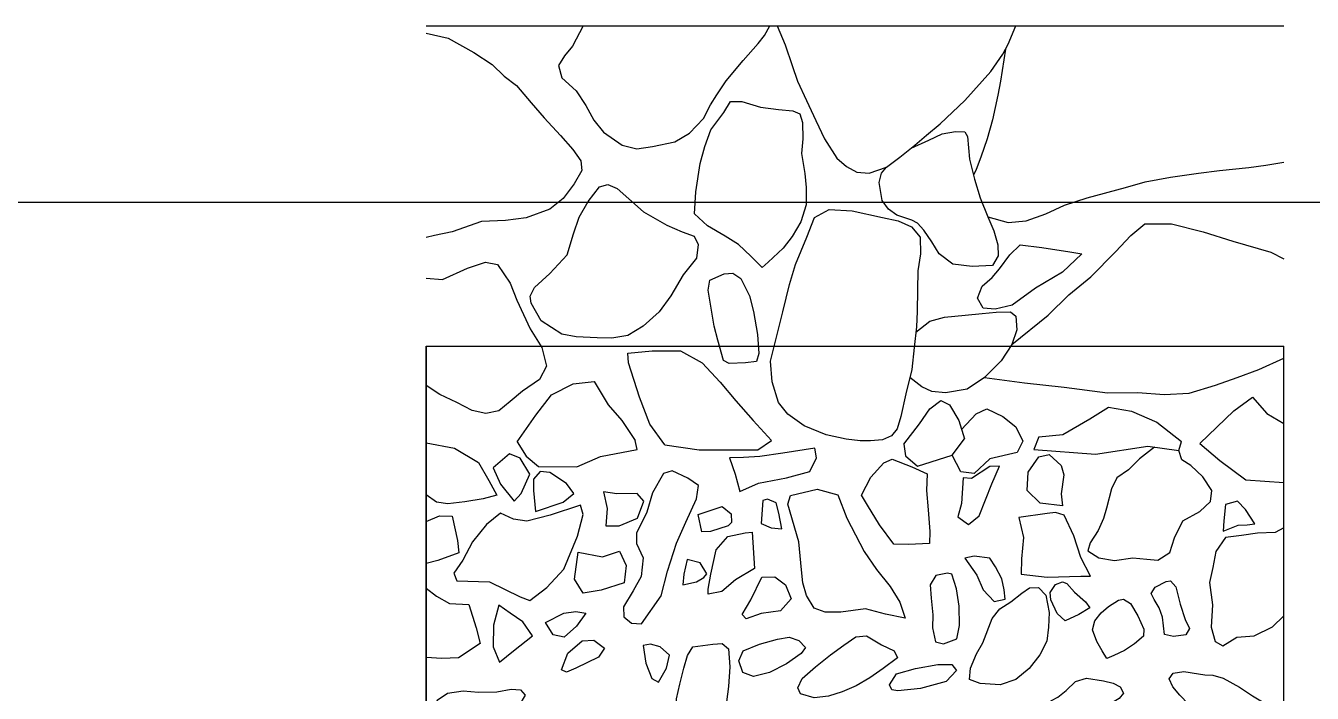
# Model space of a CAD drawing. Header units: millimetres. Extents: x 39 to 1913, y -1214 to 273.
# Drawn here: x 1004.9 to 1117.5, y 210.5 to 268.9 of the extents above; entities that cross this region are included whole.
import ezdxf

# ---------------------------------------------------------------- set-up
doc = ezdxf.new("R2010")
doc.units = ezdxf.units.MM
picture_1 = doc.add_image_def('image7.jpeg', size_in_pixel=(4032, 3024))

msp = doc.modelspace()

# ---------------------------------------------------------------- linework, layer by layer
at = {"color": 7, "true_color": 0xd6f5ff}
for points in [[(1039.97, 268.92), (1114.97, 268.92)], [(1039.97, 268.28), (1041.89, 267.82), (1044.14, 266.57), (1045.73, 265.53), (1046.78, 264.52), (1047.87, 263.7), (1049.15, 262.19), (1050.27, 260.87), (1051.71, 259.32), (1052.8, 258.08), (1053.5, 257.11), (1053.57, 256.26), (1052.91, 255.09), (1051.94, 253.81), (1050.78, 252.88), (1048.72, 252.11), (1046.9, 251.87), (1044.8, 251.8), (1042.24, 250.9), (1040.69, 250.56), (1039.97, 250.4)], [(1053.7, 268.92), (1052.76, 267.14), (1052.06, 266.28), (1051.55, 265.43), (1051.83, 264.37), (1053.08, 263.24), (1053.94, 261.95), (1054.64, 260.66), (1055.46, 259.61), (1057.1, 258.48), (1058.39, 258.16), (1059.76, 258.36), (1061.71, 258.75), (1063, 259.53), (1064.21, 260.82), (1064.83, 261.99), (1065.38, 262.89), (1066.2, 264.1), (1067.68, 265.89), (1069.01, 267.38), (1069.56, 268.08), (1070.03, 268.92)], [(1070.65, 268.92), (1071.36, 267.26), (1071.98, 265.43), (1072.45, 264.06), (1073.23, 262.38), (1074.05, 260.62), (1074.79, 259.02), (1075.89, 257.34), (1076.74, 256.6), (1077.64, 256.1), (1078.7, 256.02), (1080.22, 256.56), (1081.39, 257.42), (1082.72, 258.48), (1083.74, 259.34), (1084.91, 260.35), (1087.09, 262.38), (1089.36, 264.92), (1090.41, 266.44), (1090.88, 267.3), (1091.55, 268.92)], [(1090.65, 266.87), (1090.19, 264.08), (1089.96, 262.85), (1089.49, 260.7), (1089.04, 259.03), (1088.49, 257.43), (1088.06, 256.33), (1087.84, 255.86)], [(1069.36, 247.78), (1068.35, 248.76), (1067.29, 249.77), (1066.12, 250.51), (1064.56, 251.41), (1063.43, 252.46), (1063.54, 254.38), (1063.93, 256.88), (1064.33, 258.36), (1064.87, 259.8), (1066, 261.33), (1066.59, 262.3), (1067.57, 262.3), (1069.21, 261.8), (1070.77, 261.6), (1072.02, 261.48), (1072.64, 261.21), (1072.88, 260.47), (1072.92, 259.02), (1072.8, 257.73), (1073.07, 255.98), (1073.19, 254.77), (1073.19, 253.25), (1072.72, 251.76), (1071.98, 250.47), (1071.2, 249.46), (1069.87, 248.25), (1069.36, 247.78)], [(1082.39, 258.21), (1083.93, 258.91), (1085.1, 259.47), (1086.26, 259.67), (1087.08, 259.63), (1087.3, 259.24), (1087.49, 257.26), (1087.94, 255.49), (1088.41, 253.86), (1089.08, 252.2), (1089.61, 250.97), (1089.97, 249.74), (1090, 248.79), (1089.5, 247.96), (1087.72, 247.85), (1086.04, 248.07), (1084.84, 248.96), (1084.18, 250.01), (1083.49, 251.03), (1082.95, 251.64), (1082.43, 251.91), (1081.14, 252.36), (1080.39, 252.86), (1079.86, 253.64), (1079.59, 255.21), (1079.78, 256.01), (1080.22, 256.56)], [(1089.08, 252.2), (1090.86, 251.71), (1092.44, 251.84), (1094.16, 252.46), (1095.81, 253.21), (1097.79, 253.86), (1101.13, 254.78), (1102.86, 255.26), (1105.06, 255.66), (1107.53, 256.01), (1109.36, 256.26), (1111.91, 256.51), (1113.41, 256.71), (1114.97, 256.98)], [(1054.92, 241.63), (1053.08, 241.71), (1051.83, 241.95), (1050.03, 243.12), (1049.14, 244.64), (1049.06, 245.26), (1049.45, 246.01), (1050.78, 247.25), (1052.3, 248.89), (1052.85, 250.73), (1053.35, 252.17), (1054.13, 253.54), (1055.11, 254.83), (1055.85, 255.02), (1056.67, 254.67), (1057.69, 253.77), (1058.98, 252.64), (1061.01, 251.47), (1062.34, 250.89), (1063.39, 250.5), (1063.74, 249.79), (1063.62, 248.58), (1062.45, 247.14), (1061.36, 245.3), (1060.34, 243.9), (1058.94, 242.65), (1057.61, 241.83), (1056.2, 241.59), (1054.92, 241.63)], [(1076.71, 232.74), (1074.95, 233.13), (1073.03, 233.93), (1071.59, 234.95), (1070.77, 235.97), (1070.22, 237.76), (1070.09, 239.58), (1070.64, 241.79), (1071.16, 243.89), (1071.74, 246.27), (1072.26, 248.04), (1073.25, 250.43), (1073.93, 252.15), (1075.22, 252.84), (1077.21, 252.72), (1079.88, 252.15), (1081.25, 251.85), (1082.42, 251.33), (1083.16, 250.43), (1083.19, 248.96), (1082.96, 247.47), (1082.94, 245.83), (1082.91, 243.93), (1082.84, 242.57), (1082.66, 240.77), (1082.44, 238.86), (1081.92, 236.72), (1081.47, 234.75), (1081.17, 233.66), (1080.67, 233.04), (1079.88, 232.71), (1078.83, 232.61), (1077.93, 232.61), (1076.71, 232.74)], [(1091.2, 241.05), (1094.36, 243.61), (1096.17, 245.37), (1098.11, 246.95), (1100.27, 249.14), (1101.6, 250.57), (1102.83, 251.6), (1105.15, 251.6), (1107.94, 250.9), (1110.53, 250.07), (1113.85, 249.11), (1114.97, 248.54)], [(1090.1, 247.65), (1091.03, 248.89), (1091.92, 249.76), (1093.82, 249.53), (1096.26, 249.14), (1097.31, 248.96), (1095.62, 247.37), (1093.27, 245.96), (1091.23, 244.49), (1089.74, 244.13), (1088.69, 244.22), (1088.19, 245.1), (1088.6, 246.15), (1089.46, 246.9), (1090.1, 247.65)], [(1039.97, 246.83), (1041.4, 246.71), (1043.59, 247.72), (1045.15, 248.23), (1046.21, 248.04), (1047.3, 246.4), (1047.89, 244.91), (1048.47, 243.66), (1049.06, 242.41), (1050.07, 240.77), (1050.5, 239.13), (1049.88, 237.96), (1048.39, 236.95), (1047.3, 236.05), (1046.32, 235.23), (1045.19, 235), (1043.98, 235.27), (1042.65, 235.97), (1041.17, 236.67), (1039.97, 237.46)], [(1068.87, 239.56), (1067.9, 239.43), (1066.46, 239.36), (1065.96, 239.65), (1065.46, 241.42), (1065.14, 242.64), (1064.84, 244.56), (1064.62, 245.78), (1064.77, 246.67), (1066.04, 247.22), (1066.78, 247.29), (1067.48, 246.82), (1068.23, 245.28), (1068.6, 243.93), (1068.95, 241.92), (1069.05, 240.25), (1068.87, 239.56)], [(1082.8, 242.12), (1084.01, 243.09), (1085.3, 243.44), (1087.1, 243.61), (1088.59, 243.76), (1089.83, 243.86), (1091.08, 243.89), (1091.55, 243.51), (1091.63, 242.32), (1091.2, 241.05), (1090.26, 239.6), (1088.81, 238.14), (1087.27, 237.14), (1085.38, 236.82), (1084.18, 236.92), (1083.31, 237.34), (1082.27, 238.16)], [(1060.85, 232.25), (1059.54, 234.08), (1058.63, 236.42), (1057.65, 239.42), (1057.59, 240.27), (1059.74, 240.47), (1062.22, 240.47), (1064.11, 239.42), (1065.68, 237.73), (1067.05, 236.1), (1068.55, 234.4), (1070.18, 232.64)], [(1088.81, 238.14), (1092.29, 237.67), (1095.77, 237.3), (1099.56, 236.82), (1102.21, 236.84), (1104.52, 236.67), (1106.71, 236.79), (1109.02, 237.47), (1110.91, 238.15), (1112.8, 238.85), (1114.97, 239.83)], [(1047.93, 232.51), (1049.56, 234.86), (1050.93, 236.62), (1052.82, 237.6), (1054.65, 237.79), (1055.89, 235.77), (1057.07, 234.4), (1058.24, 232.64), (1058.24, 232.64)], [(1107.65, 232.37), (1110.6, 235.24), (1112.23, 236.43), (1113.5, 234.99), (1114.97, 234.13)], [(1081.73, 232.31), (1083.1, 234.09), (1084.02, 235.4), (1084.99, 236.14), (1085.73, 235.75), (1086.55, 234.4), (1087.04, 232.79)], [(1086.8, 233.6), (1088.06, 234.96), (1089.01, 235.4), (1090.39, 234.73), (1091.54, 233.84), (1092.15, 232.59)], [(1093.55, 232.97), (1095.65, 233.17), (1098, 234.53), (1099.64, 235.55), (1101.65, 235.19), (1103.88, 234.25), (1106.02, 232.56)], [(1093.55, 232.97), (1093.13, 231.85), (1098.5, 231.43), (1103.1, 232.13), (1105.79, 231.76), (1106.02, 232.56)], [(1039.97, 232.44), (1042.43, 231.98), (1044.54, 230.7), (1045.45, 229.13), (1046.15, 227.85), (1044.95, 227.52), (1043.34, 227.27), (1041.86, 227.11), (1040.86, 227.23), (1039.97, 227.89)], [(1047.93, 232.51), (1048.71, 231.28), (1049.79, 230.37), (1053.13, 230.33), (1055.2, 231.24), (1058.42, 231.86), (1058.24, 232.64)], [(1060.85, 232.25), (1063.83, 231.82), (1068.96, 231.82), (1070.18, 232.64)], [(1066.5, 231.13), (1066.99, 229.68), (1067.41, 228.17), (1069.02, 228.9), (1071.48, 229.36), (1073.51, 229.93), (1074.1, 231.13), (1073.95, 231.96), (1071.17, 231.52), (1069.15, 231.23), (1067.72, 231.15), (1066.5, 231.13)], [(1081.73, 232.31), (1081.9, 231.31), (1082.94, 230.4), (1085.96, 231.35), (1087.04, 232.79)], [(1092.15, 232.59), (1091.67, 231.6), (1089.27, 231.02), (1087.9, 229.74), (1086.74, 229.9), (1085.96, 231.35)], [(1103.66, 232.06), (1102.35, 231.02), (1101.4, 230.07), (1100.37, 229.36), (1099.91, 228.41), (1099.46, 226.72), (1099.21, 225.81), (1098.75, 224.77), (1098.05, 223.7), (1097.84, 223), (1098.79, 222.38), (1100.16, 222.13), (1101.77, 222.38), (1103.01, 222.25), (1103.97, 222.17), (1105, 222.83), (1105.41, 224.11), (1106.16, 225.6), (1107.65, 226.43), (1108.56, 227.3), (1108.68, 228.25), (1107.9, 229.45), (1106.86, 230.44), (1106.07, 230.94), (1105.79, 231.76)], [(1107.65, 232.37), (1109.38, 230.89), (1111.66, 229.2), (1114.97, 228.95)], [(1047.26, 231.47), (1045.81, 230.25), (1046.45, 228.82), (1047.67, 227.34), (1048.27, 228.01), (1049.02, 229.7), (1048.19, 231.08), (1047.26, 231.47)], [(1083.99, 223.63), (1082.15, 223.55), (1080.88, 223.58), (1079.63, 225.26), (1078.57, 226.98), (1078.05, 227.86), (1078.85, 229.42), (1080, 230.69), (1080.72, 231), (1082.44, 230.32), (1083.79, 229.73), (1083.73, 228.25), (1083.86, 226.56), (1084.02, 224.69), (1083.99, 223.63)], [(1095.61, 226.92), (1093.66, 227.16), (1092.52, 228.25), (1092.62, 229.88), (1093.56, 231.2), (1094.46, 231.41), (1095.5, 230.45), (1095.74, 229.62), (1095.5, 227.96), (1095.61, 226.92)], [(1049.34, 229.26), (1049.34, 228.25), (1049.52, 226.43), (1051.93, 227.24), (1052.87, 227.99), (1052.24, 228.87), (1050.79, 229.83), (1049.93, 229.93), (1049.34, 229.26)], [(1060.73, 229.75), (1059.77, 228.07), (1059.25, 226.38), (1058.37, 224.54), (1058.37, 223.63), (1058.94, 222.38), (1058.76, 220.75), (1058.08, 219.5), (1057.23, 218.1), (1057.25, 217.22), (1057.93, 216.65), (1058.81, 216.6), (1060.52, 219.04), (1061.07, 221.22), (1061.87, 223.65), (1062.68, 225.5), (1063.61, 227.52), (1063.79, 228.69), (1062.86, 229.34), (1061.48, 229.99), (1060.73, 229.75)], [(1086.94, 229.36), (1086.78, 227.13), (1086.47, 225.96), (1087.4, 225.29), (1088.34, 226.04), (1089.45, 228.84), (1090.1, 230.4), (1089.27, 230.37), (1087.66, 229.31), (1086.94, 229.36)], [(1055.46, 228.14), (1055.8, 226.69), (1055.67, 225.16), (1056.84, 225.16), (1058.45, 225.83), (1058.99, 227.34), (1058.42, 228.01), (1056.63, 227.96), (1055.46, 228.14)], [(1069.82, 227.5), (1069.4, 227.39), (1069.25, 225.39), (1070.13, 225), (1071.07, 224.9), (1070.81, 226.28), (1070.57, 227.18), (1069.82, 227.5)], [(1072.78, 221.32), (1072.57, 223.78), (1071.59, 227.08), (1071.84, 227.83), (1074.16, 228.38), (1075.97, 227.88), (1076.75, 225.83), (1078.26, 222.93), (1079.35, 221.35), (1080.54, 219.87), (1081.4, 218.49), (1081.86, 217.09), (1080.15, 217.45), (1078.39, 217.92), (1076.23, 217.61), (1074.86, 217.61), (1073.9, 217.97), (1073.22, 219.09), (1072.91, 220.2), (1072.78, 221.32)], [(1112.46, 225.35), (1111.63, 226.61), (1110.93, 227.34), (1109.89, 227.05), (1109.74, 225.6), (1109.69, 224.7), (1110.98, 225.22), (1111.78, 225.27), (1112.46, 225.35)], [(1046.47, 226.27), (1045.25, 225.28), (1044, 223.77), (1043.17, 222.18), (1042.39, 221.04), (1042.65, 220.36), (1045.49, 220.26), (1048.17, 218.96), (1049.02, 218.64), (1050.53, 219.79), (1051.99, 221.37), (1053.19, 224.26), (1053.68, 226.16), (1053.45, 226.97), (1050.82, 226.11), (1048.76, 225.59), (1047.59, 225.75), (1046.47, 226.27)], [(1066.37, 225.16), (1064.84, 224.69), (1064.08, 224.64), (1063.75, 226.17), (1065.85, 226.87), (1066.63, 226.22), (1066.68, 225.47), (1066.37, 225.16)], [(1094.28, 226.25), (1091.79, 225.89), (1092.21, 224.15), (1092.05, 222.28), (1092, 220.95), (1094.28, 220.67), (1097.24, 220.77), (1098.07, 220.77), (1097.22, 222.41), (1096.62, 224.3), (1095.76, 226.12), (1095.01, 226.35), (1094.28, 226.25)], [(1039.97, 225.54), (1041.14, 226.06), (1042.23, 226.03), (1042.7, 223.9), (1042.83, 222.81), (1040.98, 222.13), (1039.97, 221.87)], [(1064.63, 219.63), (1064.86, 220.93), (1065.33, 223.06), (1066.34, 224.25), (1067.87, 224.56), (1068.47, 224.62), (1068.68, 221.45), (1067.02, 220.44), (1065.82, 219.43), (1064.63, 219.19), (1064.63, 219.63)], [(1114.97, 225), (1114.22, 224.58), (1112.69, 224.52), (1111.27, 224.34), (1109.88, 224.15), (1109.03, 222.92), (1108.77, 221.52), (1108.48, 220.23), (1108.74, 218.26), (1108.64, 216.31), (1108.98, 215.05), (1109.64, 214.68), (1110.88, 215.44), (1112.4, 215.55), (1113.98, 216.34), (1114.97, 217.31)], [(1053.68, 219.27), (1052.95, 220.52), (1053.27, 222.88), (1055.38, 222.47), (1056.88, 222.96), (1057.46, 221.71), (1057.28, 220.18), (1055.27, 219.55), (1053.68, 219.27)], [(1064.52, 220.96), (1063.93, 221.94), (1062.79, 222.23), (1062.5, 220.93), (1062.4, 220), (1063.62, 220.28), (1064.24, 220.65), (1064.52, 220.96)], [(1090.61, 218.77), (1090.53, 219.56), (1090.31, 220.53), (1089.75, 221.59), (1089.26, 222.33), (1087.9, 222.51), (1087.09, 222.35), (1088.13, 220.86), (1088.69, 219.57), (1089.64, 218.54), (1090.61, 218.77)], [(1067.95, 217.04), (1067.61, 217.43), (1068.37, 218.7), (1069.33, 220.67), (1070.47, 220.7), (1071.4, 220), (1071.9, 218.78), (1070.96, 217.74), (1069.25, 217.51), (1067.95, 217.04)], [(1085.55, 221.04), (1084.55, 220.83), (1084.05, 220), (1084.13, 218.84), (1084.29, 217.4), (1084.26, 216.25), (1084.52, 215.02), (1085.2, 214.86), (1086.38, 215.28), (1086.62, 216.46), (1086.59, 218.14), (1086.36, 219.66), (1085.94, 220.94), (1085.55, 221.04)], [(1039.97, 219.71), (1040.85, 219.03), (1042, 218.38), (1043.69, 218.28), (1044.34, 216.25), (1044.68, 214.87), (1042.8, 213.62), (1041.32, 213.57), (1039.97, 213.65)], [(1088.65, 214.94), (1089.46, 217.06), (1090.15, 217.9), (1091.1, 218.52), (1092.07, 219.29), (1092.73, 219.75), (1093.52, 219.79), (1094.16, 219.11), (1094.46, 217.6), (1094.41, 216.32), (1094.26, 215.07), (1093.65, 213.9), (1092.7, 212.7), (1091.53, 211.74), (1090.18, 211.26), (1088.41, 211.39), (1087.5, 211.74), (1087.58, 212.72), (1088.11, 213.97), (1088.65, 214.94)], [(1095.99, 220.12), (1096.66, 219.38), (1097.63, 218.51), (1098.01, 218), (1097.06, 217.42), (1095.87, 216.86), (1095.15, 217.49), (1094.61, 218.69), (1094.53, 219.34), (1095.02, 220.03), (1095.61, 220.26), (1095.99, 220.12)], [(1104.55, 215.66), (1104.37, 217.17), (1104.09, 218), (1103.65, 218.72), (1103.37, 219.26), (1103.73, 219.82), (1104.7, 220.31), (1105.06, 220.35), (1105.54, 219.85), (1105.93, 218.32), (1106.35, 216.99), (1106.72, 216.19), (1106.41, 215.63), (1105.33, 215.48), (1104.55, 215.66)], [(1098.64, 215.05), (1098.24, 216.07), (1098.44, 216.86), (1099, 217.55), (1099.64, 218.13), (1100.51, 218.67), (1100.97, 218.75), (1101.58, 218.39), (1102.2, 217.29), (1102.73, 216.12), (1102.71, 215.51), (1101.91, 214.86), (1101.05, 214.27), (1100.11, 213.84), (1099.49, 213.58), (1099.1, 214.23), (1098.64, 215.05)], [(1046.32, 218.23), (1045.85, 216.48), (1045.82, 214.58), (1046.37, 213.26), (1047.59, 214.25), (1049.26, 215.55), (1048.43, 216.77), (1047.31, 217.52), (1046.32, 218.23)], [(1050.4, 216.72), (1051.99, 217.52), (1053.06, 217.68), (1053.92, 217.52), (1053.11, 216.41), (1052.02, 215.44), (1051.08, 215.63), (1050.4, 216.72)], [(1051.81, 212.58), (1052.36, 214.04), (1053.61, 215.1), (1054.62, 215.18), (1055.56, 214.48), (1055.04, 213.67), (1053.06, 212.71), (1052.23, 212.37), (1051.81, 212.58)], [(1072.76, 213.99), (1071.48, 213.09), (1070, 212.33), (1068.6, 211.98), (1067.65, 212.33), (1067.3, 213.36), (1067.7, 214.23), (1069.13, 214.81), (1070.69, 215.26), (1071.7, 215.42), (1072.57, 215.13), (1073.15, 214.52), (1072.76, 213.99)], [(1072.86, 211.82), (1074.03, 212.84), (1075.34, 213.89), (1076.5, 214.73), (1077.55, 215.46), (1078.47, 215.56), (1079.78, 214.76), (1080.89, 214.25), (1081.19, 213.62), (1079.93, 212.68), (1078.76, 211.88), (1077.56, 211.17), (1076.34, 210.64), (1075.14, 210.28), (1073.89, 210.14), (1072.71, 210.49), (1072.46, 211), (1072.86, 211.82)], [(1058.94, 214.7), (1059.17, 213.17), (1059.7, 211.82), (1060.29, 211.49), (1060.99, 212.73), (1061.25, 213.86), (1060.42, 214.59), (1059.59, 214.83), (1058.94, 214.7)], [(1062.99, 206.88), (1061.95, 207.54), (1061.77, 208.68), (1061.85, 210.05), (1062.14, 211.32), (1062.51, 212.72), (1062.83, 213.84), (1063.3, 214.6), (1065.05, 214.81), (1065.85, 214.89), (1066.4, 214.42), (1066.53, 212.83), (1066.4, 211.11), (1066.24, 209.79), (1065.5, 208.6), (1064.23, 207.62), (1063.57, 207.06), (1062.99, 206.88)], [(1080.48, 211.27), (1081.09, 212.23), (1082.77, 212.68), (1084.71, 213.03), (1085.94, 213.03), (1086.34, 212.51), (1085.46, 211.55), (1083.19, 210.95), (1081.21, 210.74), (1080.69, 210.84), (1080.48, 211.27)], [(1095.21, 210.19), (1095.94, 210.76), (1096.76, 211.56), (1097.71, 211.86), (1099.2, 211.62), (1100.05, 211.42), (1100.68, 211.08), (1100.96, 210.53), (1100.58, 210.08), (1099.4, 209.38), (1098.38, 209.01), (1097.43, 208.62), (1096.69, 208.32), (1095.88, 208.09), (1095.18, 207.99), (1094.49, 207.95), (1093.97, 208.02), (1093.69, 208.3), (1093.62, 208.73), (1093.76, 209.23), (1094.21, 209.6), (1094.66, 209.89), (1095.21, 210.19)], [(1108.78, 212.12), (1109.68, 211.84), (1111.12, 211.07), (1112.25, 210.3), (1113.26, 209.7), (1113.56, 209.33), (1113.49, 208.76), (1112.74, 208.16), (1110.63, 208.04), (1108.81, 208.34), (1107.32, 208.93), (1106.65, 209.56), (1105.88, 210.37), (1105.27, 211.1), (1104.95, 211.8), (1105.3, 212.27), (1106.25, 212.42), (1107.52, 212.22), (1108.07, 212.15), (1108.78, 212.12)], [(1044.74, 209.25), (1043.5, 209.3), (1041.93, 209.28), (1041.1, 209.43), (1040.91, 209.93), (1041.84, 210.53), (1043.2, 210.75), (1044.54, 210.62), (1046.15, 210.66), (1047.41, 210.89), (1048.2, 210.83), (1048.61, 210.36), (1048.06, 209.43), (1046.54, 208.92), (1045.42, 209.02), (1044.74, 209.25)]]:
    msp.add_lwpolyline(points, dxfattribs=at)
at = {"color": 7, "true_color": 0xd6ffff}
for points in [[(964.97, 240.9), (964.97, 15.9), (1039.97, 15.9), (1039.97, 240.9)], [(1039.97, 240.9), (1114.97, 240.9)], [(1039.97, 240.9), (1039.97, 15.9), (1114.97, 15.9), (1114.97, 240.9)]]:
    msp.add_lwpolyline(points, dxfattribs=at)

# ---------------------------------------------------------------- pictures from other files: only their frames are drawn
at = {"color": 7, "true_color": 0xd6f5ff}
image = msp.add_image(picture_1, insert=(892.39, -2.54), size_in_units=(341.38, 256.03), dxfattribs=at)
image.dxf.flags = 7

doc.saveas('drawing.dxf')
